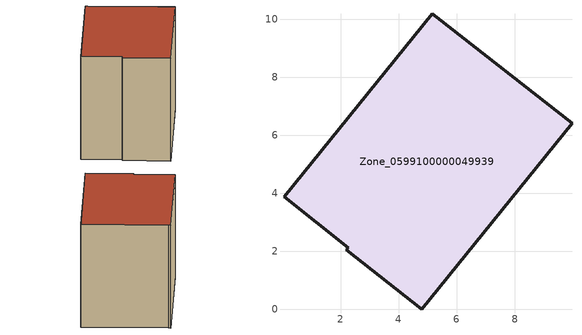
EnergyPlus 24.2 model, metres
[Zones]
Zone_0599100000049939
 floor ground (C_G): 2.27,2.13 0.05,3.88 5.16,10.19 5.31,10.07 9.97,6.42 4.8,0 2.2,2.06 z0.58
 wall outside (C_F): 0.05,3.88 2.27,2.13 2.2,2.06 4.8,0 9.97,6.42 5.31,10.07 5.16,10.19 0.05,3.88 z0.58:8.31
 roof outside (C_R): 5.16,10.19 0.05,3.88 2.27,2.13 2.2,2.06 4.8,0 9.97,6.42 5.31,10.07 z8.31
[BUILDING]
Pand.0599100000049939: North Axis=0; Terrain=City; Loads Convergence Tolerance Value=0.04; Temperature Convergence Tolerance Value=0.4; Solar Distribution=FullExterior; Maximum Number of Warmup Days=25; Minimum Number of Warmup Days=1
[Site:Location]
Rotterdam.The.Hague.AP_ZH_NLD Design_Conditions: Latitude=51.96; Longitude=4.45; Time Zone=1; Elevation=-4.5
[SITE:GROUNDTEMPERATURE:BUILDINGSURFACE]
18, 18, 18, 18, 18, 18, 18, 18, 18, 18, 18, 18
[MATERIAL] Thermal Absorptance=0.9; Solar Absorptance=0.7; Visible Absorptance=0.7
Name | Roughness | Thickness | Conductivity | Density | Specific Heat
G.TI.1965-1974 | MediumSmooth | 0.15 | 0.882353 | 540 | 1210
F.TI.1965-1974 | Rough | 0.3 | 0.697674 | 1920 | 840
R.TI.1965-1974 | MediumRough | 0.2 | 0.232558 | 1500 | 1000
[CONSTRUCTION]
C_G: G.TI.1965-1974
C_F: F.TI.1965-1974
C_R: R.TI.1965-1974
[ZONE]
Zone_0599100000049939: Type=1; Multiplier=1; Ceiling Height=Autocalculate; Volume=Autocalculate; Floor Area=autocalculate; Part of Total Floor Area=Yes
[ZONEINFILTRATION:DESIGNFLOWRATE]
Infil_Zone_0599100000049939: Zone or ZoneList or Space or SpaceList=Zone_0599100000049939; Schedule=AlwaysOn; Design Flow Rate Calculation Method=Flow/Area; Flow Rate per Floor Area=0.003; Constant Term Coefficient=1; Temperature Term Coefficient=0; Velocity Term Coefficient=0; Velocity Squared Term Coefficient=0
[HVACTEMPLATE:ZONE:IDEALLOADSAIRSYSTEM]
Zone_0599100000049939: Maximum Heating Supply Air Temperature=50; Minimum Cooling Supply Air Temperature=13; Maximum Heating Supply Air Humidity Ratio=0.0156; Minimum Cooling Supply Air Humidity Ratio=0.0077; Heating Limit=NoLimit; Cooling Limit=NoLimit; Dehumidification Control Type=ConstantSensibleHeatRatio; Cooling Sensible Heat Ratio=0.7; Dehumidification Setpoint=60; Humidification Control Type=None; Humidification Setpoint=30; Outdoor Air Method=None; Outdoor Air Flow Rate per Person=0.00944; Outdoor Air Flow Rate per Zone Floor Area=0; Outdoor Air Flow Rate per Zone=0; Demand Controlled Ventilation Type=None; Outdoor Air Economizer Type=NoEconomizer; Heat Recovery Type=None; Sensible Heat Recovery Effectiveness=0.7; Latent Heat Recovery Effectiveness=0.65
[ZONECONTROL:THERMOSTAT]
ThermostatControl_Zone_0599100000049939: Zone or ZoneList=Zone_0599100000049939; Control Type Schedule=DualSetpointControlType; Control 1=Thermostat_Zone_0599100000049939; Temperature Difference Between Cutout And Setpoint=0
[THERMOSTATSETPOINT:DUALSETPOINT]
Thermostat_Zone_0599100000049939: Heating Setpoint Temperature Schedule=HeatingSetpoint_Zone_0599100000049939; Cooling Setpoint Temperature Schedule=CoolingSetpoint_Zone_0599100000049939
[SCHEDULE:COMPACT]
HeatingSetpoint_Zone_0599100000049939: Through: 12/31, For: AllDays, Until: 24:00, 21
CoolingSetpoint_Zone_0599100000049939: Through: 12/31, For: AllDays, Until: 24:00, 24
DualSetpointControlType: Through: 12/31, For: AllDays, Until: 24:00, 4
AlwaysOn: Through: 12/31, For: AllDays, Until: 24:00, 1
